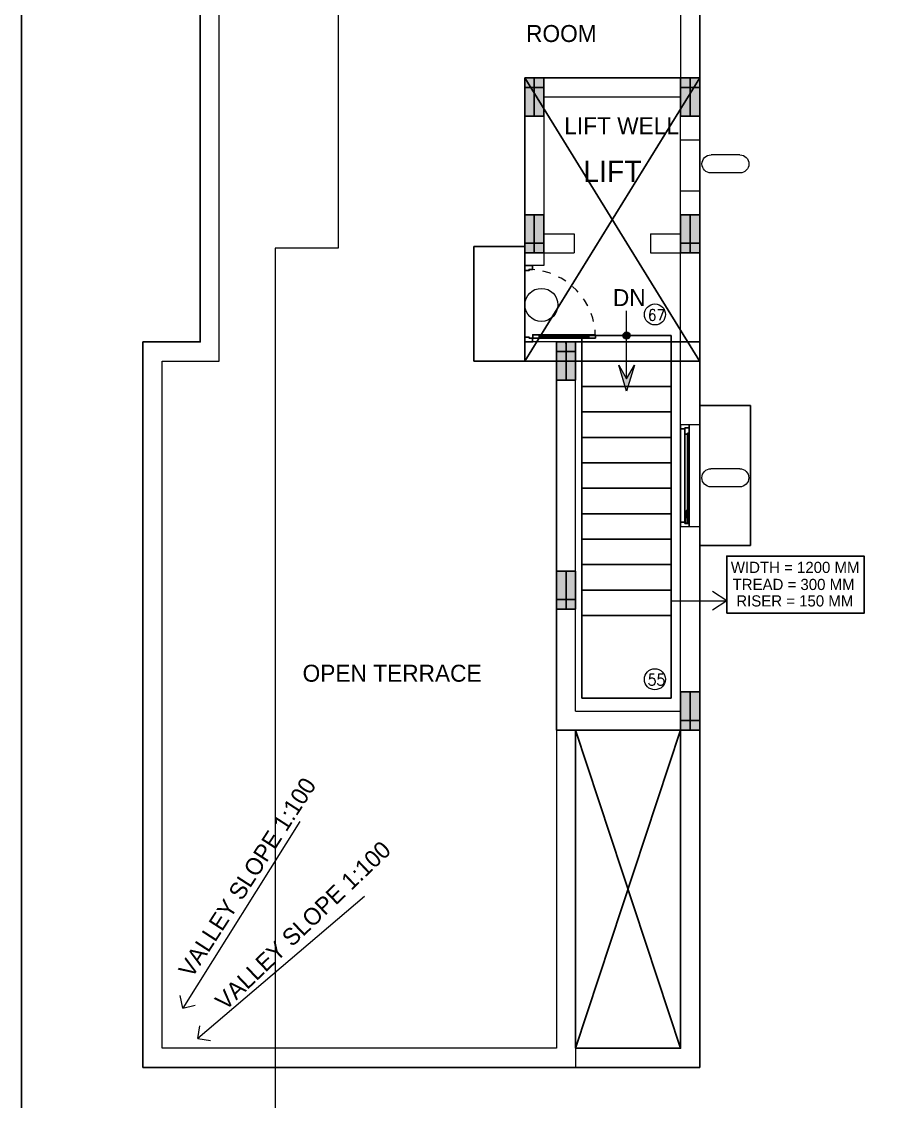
# Model space of a CAD drawing. Header units: metres. Extents: x -892 to 936, y 804 to 869.
# Drawn here: x 883.73 to 894.15, y 818.5 to 831.42 of the extents above; entities that cross this region are included whole.
import ezdxf

# ---------------------------------------------------------------- set-up
doc = ezdxf.new("R2010")
doc.units = ezdxf.units.M
doc.header["$MEASUREMENT"] = 0
for name, pattern in [('CENTER', [50.8, 31.75, -6.35, 6.35, -6.35]), ('DASHED', [19.05, 12.7, -6.35]), ('DASHEDTINY', [2.8575, 1.905, -0.9525])]:
    doc.linetypes.add(name, pattern=pattern)
doc.layers.get('0').update_dxf_attribs({"lineweight": 0})
for name, color, linetype in [('ABOVE', 250, 'DASHED'), ('BLK_1_FLOOR', 63, 'Continuous'), ('BLK_1_FLR_0_LIFT_1', 30, 'Continuous'), ('BLK_1_FLR_3_ROOF_AREA', 54, 'Continuous'), ('BLK_1_STAIR_HEADROOM', 55, 'Continuous'), ('COLUMN', 2, 'Continuous'), ('elev 3', 233, 'Continuous'), ('glass', 4, 'Continuous'), ('SCH.TEXT', 7, 'DASHED'), ('STEPS', 250, 'Continuous'), ('SUN SHADE', 252, 'DASHED'), ('WIN', 252, 'Continuous'), ('wooden section', 205, 'Continuous')]:
    doc.layers.add(name, color=color, linetype=linetype)
for name, color, linetype, lineweight in [('BLK_1_FLR_2_STAIR_1_FLIGHT_1', 7, 'Continuous', 0), ('BLK_1_FLR_2_STAIR_1_FLIGHT_2', 7, 'Continuous', 0), ('DIM', 3, 'Continuous', 0), ('DOOR', 8, 'Continuous', 0), ('ED', 30, 'Continuous', 0), ('ID', 3, 'Continuous', 0), ('ROOM TEXT', 7, 'Continuous', 0), ('SECLINE', 2, 'CENTER', 0), ('STEPS (ARROW)', 7, 'Continuous', 0), ('TAG_WIN', 3, 'Continuous', 0), ('TEXT', 7, 'Continuous', 0), ('wall', 7, 'Continuous', 0)]:
    doc.layers.add(name, color=color, linetype=linetype, lineweight=lineweight)
doc.layers.get('ED').off()
doc.styles.add('dm', font='dm')
doc.styles.add('ed', font='ed')
doc.styles.get("Standard").update_dxf_attribs({"font": 'standard'})
doc.styles.add('uatext', font='uatext')

# ---------------------------------------------------------------- blocks, each defined once
blk = doc.blocks.new('A$C613B0DC7')
at = {"layer": 'wall', "color": 35}
for points in [[(5.42, 2.96), (3.1, 8.08)], [(5.42, 2.96), (0.29, 0.64)]]:
    blk.add_lwpolyline(points, dxfattribs=at)
blk = doc.blocks.new('C1')
at = {"layer": 'COLUMN'}
blk.add_hatch(color=254, dxfattribs=at).paths.add_polyline_path([(-0.1, -0.8), (0.1, -0.8), (0.1, 0.1), (-0.1, 0.1)], flags=0)
at = {"layer": 'COLUMN', "color": 14}
for p, q in [((-0.1, 0), (0.1, 0)), ((0, 0.1), (0, -0.8))]:
    blk.add_line(p, q, dxfattribs=at)
at = {"layer": 'COLUMN'}
blk.add_lwpolyline([(-0.1, -0.8), (0.1, -0.8), (0.1, 0.1), (-0.1, 0.1)], close=True, dxfattribs=at)
blk = doc.blocks.new('ARROW')
h = blk.add_hatch(color=256)
edge = h.paths.add_edge_path(flags=0)
edge.add_arc((0, 0), 1.65, 0, 360)
at = {"layer": 'STEPS (ARROW)'}
blk.add_hatch(color=256, dxfattribs=at).paths.add_polyline_path([(-14.01, 3.69), (-20.4, 0), (-14.01, -3.72), (-26.2, -0.01)], flags=0)
blk.add_circle((0, 0), 1.65)
at = {"layer": 'STEPS (ARROW)', "color": 251}
blk.add_lwpolyline([(-14.01, 3.69), (-20.4, 0), (-14.01, -3.72), (-26.2, -0.01), (-14.01, 3.69)], dxfattribs=at)
at = {"layer": 'STEPS (ARROW)'}
blk.add_lwpolyline([(-20.4, 0), (11.65, 0)], dxfattribs=at)
blk = doc.blocks.new('A$C7050128F')
at = {"layer": 'DOOR', "linetype": 'DASHEDTINY'}
blk.add_arc((2.39, -1.5), 34.63, 269.2513, 358.862, dxfattribs=at)
at = {"layer": 'elev 3', "color": 250}
for p, q in [((1.94, -32.21), (1.94, -7.98)), ((3.69, -32.21), (3.69, -7.98))]:
    blk.add_line(p, q, dxfattribs=at)
at = {"layer": 'wooden section'}
for points in [[(0, -0.28), (0, -0.75), (0, -4), (0.47, -4), (0.47, -4), (1.94, -4), (1.94, -2.19), (2.5, -2.19), (2.5, -0.5, 0.414214), (2, 0), (0, 0), (0, -0.28), (0, -0.28), (0, -0.75)], [(39, -0.28), (39, -0.75), (39, -4), (38.53, -4), (38.53, -4), (37.06, -4), (37.06, -2.19), (36.5, -2.19), (36.5, -0.5, -0.414214), (37, 0), (39, 0), (39, -0.28), (39, -0.28), (39, -0.75)]]:
    blk.add_lwpolyline(points, format="xyb", dxfattribs=at)
for points in [[(3.12, -7.98), (3.12, -7.41), (1.94, -7.41), (1.94, -4.06), (3.69, -4.06), (3.69, -7.98), (3.12, -7.98)], [(3.12, -32.21), (3.12, -32.77), (1.94, -32.77), (1.94, -36.12), (3.69, -36.12), (3.69, -32.21), (3.12, -32.21)]]:
    blk.add_lwpolyline(points, dxfattribs=at)
for points in [[(2.5, -7.48), (2.5, -7.98), (1.94, -7.98), (1.94, -7.48)], [(2.5, -32.71), (2.5, -32.21), (1.94, -32.21), (1.94, -32.71)]]:
    blk.add_lwpolyline(points, close=True, dxfattribs=at)
at = {"layer": 'wooden section', "color": 251}
blk.add_lwpolyline([(3.06, -32.71), (3.06, -7.48), (2.56, -7.48), (2.56, -32.71)], close=True, dxfattribs=at)
blk = doc.blocks.new('TAG_D&W')
at = {"color": 1}
blk.add_circle((0, 0), 300, dxfattribs=at)
blk = doc.blocks.new('W-tag')
at = {"color": 14}
for p, q in [((-219, 299), (285, 299)), ((-219, -16), (285, -16))]:
    blk.add_line(p, q, dxfattribs=at)
for centre, start, end in [((-219, 141), 90, 270), ((285, 141), 270, 90)]:
    blk.add_arc(centre, 158, start, end, dxfattribs=at)
blk = doc.blocks.new('imaxhinge')
at = {"layer": 'wall', "color": 250}
for p, q in [((0, 0.38), (-6, 0.38)), ((-6, 0.38), (-6, -0.38)), ((-0.09, 0.38), (-0.09, -0.38)), ((0, 0.38), (0, -0.38)), ((0, -0.38), (-6, -0.38))]:
    blk.add_line(p, q, dxfattribs=at)
blk = doc.blocks.new('A$C41A75A9C')
at = {"layer": 'glass'}
for p, q in [((3.25, 44), (3.25, 4)), ((3.49, 44), (3.25, 44)), ((3.49, 44), (3.49, 4)), ((3.49, 4), (3.25, 4))]:
    blk.add_line(p, q, dxfattribs=at)
at = {"layer": 'wall'}
blk.add_line((0, 45.81), (0, 45.81), dxfattribs=at)
at = {"layer": 'WIN', "color": 205}
for p, q in [((0, 46), (0, 48)), ((0, 46), (1.97, 46)), ((1.97, 46.53), (4, 46.53)), ((1.97, 46), (1.97, 46.53)), ((2, 46.5), (4, 46.5)), ((2, 43.5), (2, 46.5)), ((4, 46.53), (4, 48)), ((4, 44.02), (4, 46.5)), ((2, 43.5), (3.23, 43.5)), ((3.23, 44.02), (4, 44.02)), ((3.23, 44.02), (3.23, 43.5)), ((3.5, 44), (4, 44)), ((3.5, 43.5), (3.5, 44)), ((3.5, 43.5), (4, 43.5)), ((4, 44), (4, 43.5)), ((0, 2), (1.97, 2)), ((0, 2), (0, 0)), ((1.97, 2), (1.97, 1.47)), ((1.97, 1.47), (4, 1.47)), ((2, 4.5), (2, 1.5)), ((2, 4.5), (3.23, 4.5)), ((2, 1.5), (4, 1.5)), ((3.23, 3.98), (3.23, 4.5)), ((3.23, 3.98), (4, 3.98)), ((3.5, 4.5), (3.5, 4)), ((3.5, 4.5), (4, 4.5)), ((3.5, 4), (4, 4)), ((4, 4), (4, 4.5)), ((4, 3.98), (4, 1.5)), ((4, 1.47), (4, 0))]:
    blk.add_line(p, q, dxfattribs=at)
at = {"layer": 'WIN'}
for p, q in [((0, 46), (0, 2)), ((2, 43.5), (2, 4.5)), ((4, 43.5), (4, 4.5))]:
    blk.add_line(p, q, dxfattribs=at)
at = {"layer": 'WIN', "rotation": 270}
blk.add_blockref('imaxhinge', (3, 1.5), dxfattribs=at)

msp = doc.modelspace()

# ---------------------------------------------------------------- hatches: boundary and pattern name
at = {"layer": 'COLUMN'}
for points in [[(889.752, 830.291), (889.98, 830.291), (889.98, 830.748), (889.752, 830.748)], [(891.617, 830.291), (891.846, 830.291), (891.846, 830.748), (891.617, 830.748)], [(889.98, 829.111), (889.752, 829.111), (889.752, 828.654), (889.98, 828.654)], [(891.846, 829.111), (891.617, 829.111), (891.617, 828.654), (891.846, 828.654)], [(890.133, 827.132), (890.361, 827.132), (890.361, 827.588), (890.133, 827.588)], [(890.361, 824.847), (890.133, 824.847), (890.133, 824.391), (890.361, 824.391)], [(891.617, 822.944), (891.846, 822.944), (891.846, 823.401), (891.617, 823.401)]]:
    msp.add_hatch(color=254, dxfattribs=at).paths.add_polyline_path(points, flags=0)

# ---------------------------------------------------------------- linework, layer by layer
at = {"layer": 'ABOVE', "color": 252}
for p, q in [((891.846, 830.748), (889.752, 827.36)), ((889.752, 830.748), (891.846, 827.355))]:
    msp.add_line(p, q, dxfattribs=at)
at = {"layer": 'ABOVE', "linetype": 'DASHED'}
for p, q in [((890.361, 819.137), (891.617, 822.944)), ((890.361, 822.944), (891.617, 819.137))]:
    msp.add_line(p, q, dxfattribs=at)
at = {"layer": 'ABOVE', "color": 8, "linetype": 'DASHED'}
msp.add_lwpolyline([(889.752, 830.748), (891.846, 830.748), (891.846, 827.36), (889.752, 827.36)], close=True, dxfattribs=at)
at = {"layer": 'BLK_1_FLOOR', "linetype": 'ByBlock'}
msp.add_lwpolyline([(883.732, 811.532), (895.627, 811.532), (895.627, 844.531), (883.732, 844.531)], close=True, dxfattribs=at)
at = {"layer": 'BLK_1_FLR_2_STAIR_1_FLIGHT_1', "color": 0}
msp.add_circle((891.309, 823.552), 0.126, dxfattribs=at)
at = {"layer": 'BLK_1_FLR_2_STAIR_1_FLIGHT_2', "color": 0}
msp.add_circle((891.31, 827.917), 0.126, dxfattribs=at)
at = {"layer": 'BLK_1_FLR_3_ROOF_AREA', "linetype": 'ByBlock'}
for points in [[(885.184, 818.909), (891.846, 818.909), (891.846, 838.514), (884.575, 838.514), (884.575, 832.766), (885.869, 832.766), (885.869, 827.588), (885.184, 827.588)], [(890.361, 819.137), (891.617, 819.137), (891.617, 822.944), (890.361, 822.944)]]:
    msp.add_lwpolyline(points, close=True, dxfattribs=at)
at = {"layer": 'BLK_1_STAIR_HEADROOM', "linetype": 'ByBlock'}
msp.add_lwpolyline([(891.846, 822.944), (890.133, 822.944), (890.133, 827.588), (891.846, 827.588)], close=True, dxfattribs=at)
at = {"layer": 'COLUMN'}
for p, q in [((889.752, 830.291), (889.752, 830.748)), ((889.752, 830.748), (889.98, 830.748)), ((889.98, 830.748), (889.98, 830.291)), ((891.617, 830.291), (891.617, 830.748)), ((891.617, 830.748), (891.846, 830.748)), ((891.846, 830.748), (891.846, 830.291)), ((889.98, 830.291), (889.752, 830.291)), ((891.846, 830.291), (891.617, 830.291)), ((889.752, 829.111), (889.98, 829.111)), ((889.752, 828.654), (889.752, 829.111)), ((889.98, 829.111), (889.98, 828.654)), ((891.617, 829.111), (891.846, 829.111)), ((891.617, 828.654), (891.617, 829.111)), ((891.846, 829.111), (891.846, 828.654)), ((889.98, 828.654), (889.752, 828.654)), ((891.846, 828.654), (891.617, 828.654)), ((890.133, 827.132), (890.133, 827.588)), ((890.133, 827.588), (890.361, 827.588)), ((890.361, 827.588), (890.361, 827.132)), ((890.361, 827.132), (890.133, 827.132)), ((890.133, 824.847), (890.361, 824.847)), ((890.133, 824.391), (890.133, 824.847)), ((890.361, 824.847), (890.361, 824.391)), ((890.361, 824.391), (890.133, 824.391)), ((891.846, 823.401), (891.617, 823.401)), ((891.617, 823.401), (891.617, 822.944)), ((891.846, 822.944), (891.846, 823.401)), ((891.617, 822.944), (891.846, 822.944))]:
    msp.add_line(p, q, dxfattribs=at)
at = {"layer": 'COLUMN', "color": 14}
for p, q in [((889.866, 830.748), (889.866, 830.291)), ((891.732, 830.748), (891.732, 830.291)), ((889.98, 830.634), (889.752, 830.634)), ((891.846, 830.634), (891.617, 830.634)), ((889.866, 828.654), (889.866, 829.111)), ((891.732, 828.654), (891.732, 829.111)), ((889.752, 828.769), (889.98, 828.769)), ((891.617, 828.769), (891.846, 828.769)), ((890.247, 827.588), (890.247, 827.132)), ((890.361, 827.474), (890.133, 827.474)), ((890.247, 824.391), (890.247, 824.847)), ((890.133, 824.505), (890.361, 824.505)), ((891.732, 822.944), (891.732, 823.401)), ((891.846, 823.058), (891.617, 823.058))]:
    msp.add_line(p, q, dxfattribs=at)
at = {"layer": 'DIM', "color": 8}
for p, q in [((887.061, 821.85), (885.662, 819.619)), ((887.835, 820.952), (885.842, 819.254))]:
    msp.add_line(p, q, dxfattribs=at)
at = {"layer": 'ID', "color": 1}
for p, q in [((892.169, 824.491), (891.999, 824.603)), ((891.503, 824.491), (892.169, 824.491)), ((892.169, 824.491), (891.999, 824.38))]:
    msp.add_line(p, q, dxfattribs=at)
at = {"layer": 'SECLINE', "linetype": 'CENTER'}
msp.add_lwpolyline([(887.518, 839.265), (887.518, 828.712), (886.765, 828.712), (886.765, 816.305)], dxfattribs=at)
at = {"layer": 'STEPS', "color": 233}
for p, q in [((890.437, 823.325), (890.437, 827.665)), ((890.437, 827.665), (891.503, 827.665)), ((891.503, 827.665), (891.503, 823.325)), ((890.437, 827.36), (891.503, 827.36)), ((890.437, 827.36), (891.503, 827.36)), ((890.437, 827.055), (891.503, 827.055)), ((890.437, 826.751), (891.503, 826.751)), ((890.437, 826.446), (891.503, 826.446)), ((890.437, 826.142), (891.503, 826.142)), ((890.437, 825.837), (891.503, 825.837)), ((890.437, 825.533), (891.503, 825.533)), ((890.437, 825.228), (891.503, 825.228)), ((890.437, 824.924), (891.503, 824.924)), ((890.437, 824.619), (891.503, 824.619)), ((890.437, 824.315), (891.503, 824.315)), ((890.437, 823.325), (891.503, 823.325))]:
    msp.add_line(p, q, dxfattribs=at)
at = {"layer": 'SUN SHADE', "linetype": 'DASHED'}
msp.add_lwpolyline([(889.752, 828.73), (889.752, 828.73), (889.143, 828.73), (889.143, 827.36), (889.752, 827.36)], dxfattribs=at)
at = {"layer": 'SUN SHADE'}
msp.add_lwpolyline([(891.846, 826.827), (892.455, 826.827), (892.455, 825.152), (891.846, 825.152)], dxfattribs=at)
at = {"layer": 'wall', "color": 251}
for p, q in [((891.617, 836.839), (891.617, 830.748)), ((891.846, 836.839), (891.846, 830.748)), ((886.097, 827.36), (886.097, 832.994)), ((885.869, 827.588), (885.869, 832.766)), ((885.184, 818.909), (885.184, 827.588)), ((885.184, 827.588), (885.869, 827.588)), ((885.412, 819.137), (885.412, 827.36)), ((885.412, 827.36), (886.097, 827.36)), ((890.133, 822.944), (890.133, 819.137)), ((890.361, 822.944), (890.361, 818.909)), ((891.617, 822.944), (891.617, 819.137)), ((891.846, 822.944), (891.846, 818.909)), ((890.133, 819.137), (885.412, 819.137)), ((891.617, 819.137), (890.361, 819.137)), ((890.361, 818.909), (885.184, 818.909)), ((891.846, 818.909), (890.361, 818.909))]:
    msp.add_line(p, q, dxfattribs=at)
at = {"layer": 'wall', "color": 2}
for p, q in [((889.752, 830.748), (891.846, 830.748)), ((889.752, 830.748), (889.752, 828.654)), ((891.846, 828.654), (891.846, 830.748)), ((889.98, 830.52), (891.617, 830.52)), ((889.98, 830.52), (889.98, 828.883)), ((891.617, 828.883), (891.617, 830.52)), ((889.98, 828.883), (890.342, 828.883)), ((890.342, 828.883), (890.342, 828.654)), ((891.256, 828.883), (891.617, 828.883)), ((891.256, 828.883), (891.256, 828.654)), ((889.752, 828.654), (890.342, 828.654)), ((891.256, 828.654), (891.846, 828.654))]:
    msp.add_line(p, q, dxfattribs=at)
at = {"layer": 'wall'}
for p, q in [((891.617, 830.006), (891.846, 830.006)), ((891.617, 829.397), (891.846, 829.397)), ((889.752, 828.654), (889.752, 828.502)), ((889.98, 828.654), (889.98, 828.502)), ((891.617, 826.599), (891.617, 828.654)), ((891.846, 826.599), (891.846, 828.654)), ((889.98, 828.502), (889.752, 828.502)), ((890.361, 827.588), (889.752, 827.588)), ((889.752, 827.36), (889.752, 827.588)), ((890.361, 823.172), (890.361, 827.588)), ((890.133, 827.36), (889.752, 827.36)), ((890.133, 822.944), (890.133, 827.36)), ((891.617, 826.599), (891.846, 826.599)), ((891.617, 823.172), (891.617, 825.38)), ((891.617, 825.38), (891.846, 825.38)), ((891.846, 822.944), (891.846, 825.38)), ((890.361, 824.619), (890.361, 824.391)), ((890.361, 823.172), (891.617, 823.172)), ((890.133, 822.944), (891.846, 822.944))]:
    msp.add_line(p, q, dxfattribs=at)
at = {"layer": 'WIN'}
for p, q in [((891.846, 829.397), (891.846, 830.006)), ((891.846, 825.38), (891.846, 826.599))]:
    msp.add_line(p, q, dxfattribs=at)
msp.add_lwpolyline([(892.17, 824.343), (893.812, 824.343), (893.812, 825.026), (892.17, 825.026)], close=True, dxfattribs=at)

# ---------------------------------------------------------------- block references
at = {"layer": 'COLUMN', "xscale": -0.0253787878787879, "yscale": 0.0253787878787879}
msp.add_blockref('C1', (890.247, 827.588), dxfattribs=at)
at = {"layer": 'COLUMN', "color": 14, "xscale": 0.0253787878787879, "yscale": 0.0253787878787879}
msp.add_blockref('A$C41A75A9C', (891.617, 825.38), dxfattribs=at)
at = {"layer": 'DOOR', "xscale": 0.0234253622136197, "yscale": 0.0234253622136197, "rotation": 90}
msp.add_blockref('A$C7050128F', (889.752, 827.588), dxfattribs=at)
at = {"layer": 'DOOR', "xscale": 0.0006578181814499, "yscale": 0.0006578181814499}
msp.add_blockref('TAG_D&W', (889.951, 828.032), dxfattribs=at)
at = {"layer": 'ED'}
for p, xscale, yscale, rotation in [((885.612, 819.778), 0.0270707070706197, 0.0270707070706197, 258.8261495879694), ((885.853, 819.42), 0.0270707070706139, 0.0270707070706139, 237.4077710718881)]:
    msp.add_blockref('A$C613B0DC7', p, dxfattribs=dict(at, xscale=xscale, yscale=yscale, rotation=rotation))
at = {"layer": 'STEPS (ARROW)', "xscale": 0.0253787878787879, "yscale": 0.0253787878787879, "rotation": 90}
msp.add_blockref('ARROW', (890.97, 827.665), dxfattribs=at)
at = {"layer": 'TAG_WIN', "xscale": -0.0006852272727745, "yscale": 0.0006852272727745}
for p in [(892.176, 829.622), (892.175, 825.866)]:
    msp.add_blockref('W-tag', p, dxfattribs=at)

# ---------------------------------------------------------------- texts
at = {"layer": 'BLK_1_FLR_0_LIFT_1', "linetype": 'ByBlock', "insert": (890.452, 829.756), "char_height": 0.2538, "width": 0.62037, "attachment_point": 1, "style": 'ed'}
msp.add_mtext('LIFT', dxfattribs=at)
at = {"layer": 'BLK_1_FLR_2_STAIR_1_FLIGHT_1', "color": 0, "insert": (891.223, 823.612), "char_height": 0.1333, "width": 0.16296, "attachment_point": 1}
msp.add_mtext('55', dxfattribs=at)
at = {"layer": 'BLK_1_FLR_2_STAIR_1_FLIGHT_2', "color": 0, "insert": (891.225, 827.977), "char_height": 0.1333, "width": 0.16296, "attachment_point": 1}
msp.add_mtext('67', dxfattribs=at)
at = {"layer": 'ROOM TEXT', "style": 'uatext'}
for s, p in [('WIDTH = 1200 MM', (892.218, 824.824)), ('TREAD = 300 MM', (892.239, 824.62)), ('RISER = 150 MM', (892.283, 824.423))]:
    msp.add_text(s, height=0.13407, dxfattribs=at).set_placement(p)
at = {"layer": 'SCH.TEXT', "style": 'uatext'}
for s, height, p in [('ROOM', 0.203, (889.768, 831.177)), ('LIFT WELL', 0.203, (890.225, 830.074)), ('DN', 0.203, (890.807, 828.017)), ('OPEN TERRACE', 0.20303, (887.094, 823.523))]:
    msp.add_text(s, height=height, dxfattribs=at).set_placement(p)
at = {"layer": 'TEXT', "style": 'dm'}
for rotation, p in [(57.1661, (885.769, 819.967)), (43.647, (886.169, 819.581))]:
    msp.add_text('VALLEY SLOPE 1:100', height=0.20303, rotation=rotation, dxfattribs=at).set_placement(p)

doc.saveas('drawing.dxf')
